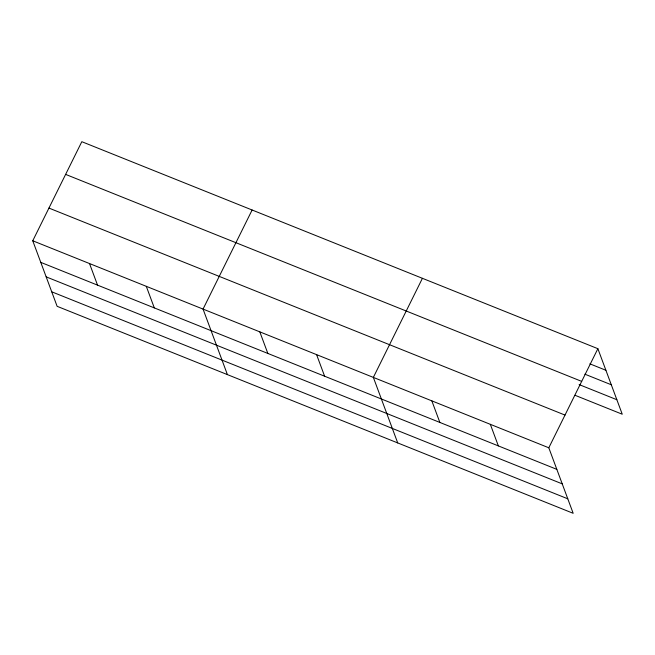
<?xml version="1.0" encoding="UTF-8"?>
<svg xmlns="http://www.w3.org/2000/svg" width="655" height="655" viewBox="0 0 655 655"><rect width="100%" height="100%" fill="white"/><g stroke="black" fill="none" stroke-linecap="round" stroke-linejoin="round"><path stroke-width="0.98" d="M597.876 348.689L548.808 447.783L573.182 513.307L57.124 306.311L32.75 240.778L81.818 141.693L597.876 348.689L622.25 414.222L575.082 395.301M252.118 210.001L203.05 309.086L227.416 374.619M422.418 278.31L373.35 377.395L397.716 442.927M589.868 363.836L605.908 370.272M584.882 374.177L611.295 384.772M65.631 174.394L581.689 381.39M579.126 384.583L616.854 399.722M48.945 208.077L565.003 415.082M32.75 240.778L548.808 447.783M40.774 262.36L556.832 469.357M46.169 276.86L562.227 483.865M51.729 291.802L567.787 498.807M490.325 424.317L498.349 445.899M431.833 400.86L439.857 422.434M316.586 354.625L324.61 376.207M259.814 331.856L267.838 353.438M146.286 286.317L154.31 307.899M89.514 263.547L97.538 285.13"/></g></svg>
